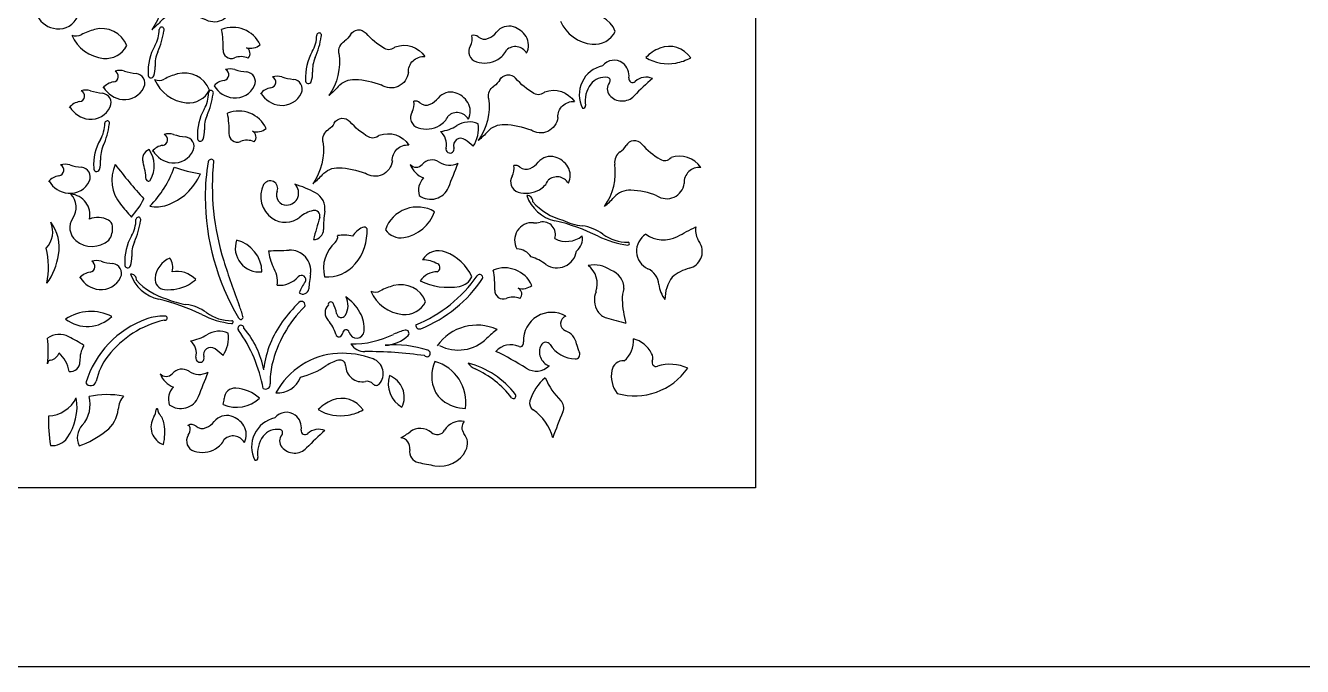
# Model space of a CAD drawing. Header units: millimetres. Extents: x 196 to 687, y 295 to 770.
# Drawn here: x 485 to 561.7, y 295.5 to 334 of the extents above; entities that cross this region are included whole.
import ezdxf

# ---------------------------------------------------------------- set-up
doc = ezdxf.new("R2010")
doc.units = ezdxf.units.MM

# ---------------------------------------------------------------- blocks, each defined once
blk = doc.blocks.new('A$C48BF6FA1')
for centre, radius, start, end in [((3.98, 3.367), 0.579, 29.39829, 139.19183), ((0.253, 6.585), 4.345, 300.12288, 319.19183), ((5.43, 4.184), 1.085, 209.39829, 236.96355), ((4.434, 2.652), 0.743, 351.68841, 56.96355), ((1.268, 1.498), 1.522, 70.21082, 146.40159), ((0.087, 1.434), 0.911, 356.60149, 95.48958), ((2.172, 3.278), 0.521, 221.82135, 300.12288), ((8.646, 2.036), 3.514, 171.68841, 215.40938), ((2.041, 1.514), 1.054, 187.34053, 303.87589), ((4.381, -3.72), 4.698, 92.15606, 111.89501), ((4.253, -0.311), 1.287, 41.80628, 92.15606), ((9.044, 3.974), 5.141, 221.80628, 230.62095)]:
    blk.add_arc(centre, radius, start, end)

msp = doc.modelspace()

# ---------------------------------------------------------------- linework, layer by layer
for points in [[(195.629, 295.453), (686.835, 295.453), (686.835, 695.454), (195.629, 695.454)], [(441.865, 387.708), (528.84, 387.708), (528.84, 306.184), (441.865, 306.184)]]:
    msp.add_lwpolyline(points, close=True)
for centre, radius, start, end in [((518.922, 333.018), 1.602, 21.11773, 105.79789), ((486.973, 335.24), 1.488, 210.06933, 264.25849), ((486.952, 335.027), 1.273, 264.25849, 335.7018), ((493.155, 333.712), 0.144, 329.7296, 179.25152), ((497.433, 332.04), 1.801, 24.58567, 112.21069), ((514.021, 332.953), 0.961, 73.52341, 141.08199), ((513.916, 332.599), 1.33, 31.47495, 73.52341), ((519.252, 335.138), 2.319, 203.32844, 264.36679), ((488.009, 334.016), 0.693, 248.66037, 297.05869), ((489.886, 334.289), 2.319, 203.32844, 264.36679), ((490.304, 329.523), 4.352, 105.79789, 117.05869), ((489.555, 332.169), 1.602, 21.11773, 105.79789), ((490.985, 333.741), 2.027, 330.20918, 359.25152), ((488.93, 334.188), 4.384, 335.61075, 352.82505), ((491.672, 332.732), 5.174, 357.38516, 10.85615), ((500.445, 333.391), 2.027, 330.20918, 359.25152), ((498.389, 333.838), 4.384, 335.61075, 352.82505), ((502.615, 333.363), 0.144, 329.7296, 179.25152), ((510.99, 333.156), 0.834, 328.77116, 14.32352), ((511.898, 332.947), 0.428, 49.50463, 103.40935), ((512.552, 333.713), 0.58, 229.50463, 294.25113), ((512.25, 334.383), 1.314, 294.25113, 321.08199), ((514.188, 332.766), 1.011, 332.30511, 31.47495), ((519.163, 334.226), 1.403, 264.36679, 333.29624), ((489.796, 333.377), 1.403, 264.36679, 333.29624), ((495.415, 331.205), 3.078, 150.20918, 183.33981), ((494.623, 331.606), 1.867, 155.61075, 183.24662), ((497.339, 332.473), 0.5, 177.38516, 291.5935), ((498.499, 333.494), 0.908, 253.956, 309.01484), ((498.069, 332.266), 0.398, 316.93287, 63.24789), ((504.875, 330.855), 3.078, 150.20918, 183.33981), ((512.257, 332.388), 0.647, 148.77116, 252.8114), ((512.704, 333.038), 1.297, 299.85641, 334.66788), ((514.404, 331.896), 0.789, 30.4748, 131.97187), ((523.953, 330.403), 2.355, 111.63889, 136.301), ((523.656, 331.151), 1.551, 33.68561, 111.63889), ((497.925, 330.994), 1.091, 66.49869, 111.5935), ((504.082, 331.257), 1.867, 155.61075, 183.24662), ((512.544, 333.316), 1.618, 252.8114, 299.85641), ((520.012, 329.802), 1.764, 101.87456, 207.49718), ((520.341, 330.998), 0.872, 53.15131, 142.53984), ((520.303, 330.947), 0.936, 351.10741, 53.15131), ((523.588, 334.253), 2.594, 238.94922, 280.3529), ((523.5, 334.736), 3.085, 280.3529, 297.9696), ((490.207, 330.901), 0.343, 278.48432, 65.68571), ((490.63, 330.324), 0.932, 72.45362, 107.54638), ((491.958, 334.525), 3.473, 252.45362, 264.38451), ((491.561, 330.492), 0.58, 335.7018, 84.38451), ((492.516, 330.992), 0.177, 169.0397, 341.74663), ((491.235, 331.414), 1.526, 341.74663, 3.24662), ((495.279, 326.856), 4.352, 105.79789, 117.05869), ((494.53, 329.502), 1.602, 21.11773, 105.79789), ((496.851, 330.995), 0.343, 278.48432, 65.68571), ((497.273, 330.419), 0.932, 72.45362, 107.54638), ((498.602, 334.62), 3.473, 252.45362, 264.38451), ((498.205, 330.586), 0.58, 335.7018, 84.38451), ((499.667, 330.551), 0.343, 278.48432, 65.68571), ((500.089, 329.975), 0.932, 72.45362, 107.54638), ((501.418, 334.175), 3.473, 252.45362, 264.38451), ((500.695, 331.065), 1.526, 341.74663, 3.24662), ((519.779, 329.789), 1.056, 80.34471, 142.94796), ((519.925, 330.645), 0.188, 319.65818, 80.34471), ((521.46, 330.766), 0.235, 171.10741, 312.58292), ((532.307, 319.49), 14.851, 130.54804, 136.41911), ((522.277, 329.877), 0.973, 67.32519, 132.58292), ((488.179, 329.72), 0.343, 278.48432, 65.68571), ((488.601, 329.144), 0.932, 72.45362, 107.54638), ((489.929, 333.344), 3.473, 252.45362, 264.38451), ((490.407, 329.563), 1.009, 98.48432, 140.95619), ((490.951, 330.991), 1.488, 210.06933, 264.25849), ((490.929, 330.777), 1.273, 264.25849, 335.7018), ((492.984, 331.349), 0.693, 248.66037, 297.05869), ((494.861, 331.622), 2.319, 203.32844, 264.36679), ((494.771, 330.71), 1.403, 264.36679, 333.29624), ((496.117, 329.907), 0.144, 329.7296, 179.25152), ((497.051, 329.658), 1.009, 98.48432, 137.47333), ((497.595, 331.085), 1.488, 210.06933, 264.25849), ((497.573, 330.872), 1.273, 264.25849, 335.7018), ((499.867, 329.214), 1.009, 98.48432, 140.95619), ((501.021, 330.142), 0.58, 335.7018, 84.38451), ((501.976, 330.642), 0.177, 169.0397, 341.74663), ((520.247, 329.436), 1.642, 142.94796, 189.84399), ((520.512, 330.147), 0.582, 139.65818, 220.34182), ((488.378, 328.383), 1.009, 98.48432, 140.95619), ((489.533, 329.311), 0.58, 335.7018, 84.38451), ((493.946, 329.935), 2.027, 330.20918, 359.25152), ((491.891, 330.382), 4.384, 335.61075, 352.82505), ((500.411, 330.641), 1.488, 210.06933, 264.25849), ((500.389, 330.427), 1.273, 264.25849, 335.7018), ((507.492, 329.195), 0.834, 328.77116, 14.32352), ((508.399, 328.985), 0.428, 49.50463, 103.40935), ((509.053, 329.751), 0.58, 229.50463, 294.25113), ((508.751, 330.421), 1.314, 294.25113, 321.08199), ((510.522, 328.991), 0.961, 73.52341, 141.08199), ((510.417, 328.638), 1.33, 31.47495, 73.52341), ((510.69, 328.804), 1.011, 332.30511, 31.47495), ((520.827, 330.415), 0.996, 220.34182, 316.41911), ((488.922, 329.81), 1.488, 210.06933, 264.25849), ((488.901, 329.596), 1.273, 264.25849, 335.7018), ((498.376, 327.399), 3.078, 150.20918, 183.33981), ((497.584, 327.801), 1.867, 155.61075, 183.24662), ((497.793, 327.016), 1.801, 24.58567, 112.21069), ((492.031, 327.709), 5.174, 357.38516, 10.85615), ((508.758, 328.427), 0.647, 148.77116, 252.8114), ((509.205, 329.076), 1.297, 299.85641, 334.66788), ((510.905, 327.935), 0.789, 30.4748, 131.97187), ((518.484, 329.13), 0.147, 255.51768, 9.84399), ((487.709, 328.108), 2.027, 330.20918, 359.25152), ((485.653, 328.555), 4.384, 335.61075, 352.82505), ((489.879, 328.08), 0.144, 329.7296, 179.25152), ((494.196, 327.609), 1.526, 341.74663, 3.24662), ((498.858, 328.471), 0.908, 253.956, 309.01484), ((509.045, 329.354), 1.618, 252.8114, 299.85641), ((509.612, 329.953), 2.383, 277.39262, 302.53684), ((511.63, 326.79), 1.37, 66.18499, 122.53684), ((510.211, 327.788), 1.989, 326.80546, 7.37434), ((492.139, 325.572), 3.078, 150.20918, 183.33981), ((493.168, 327.095), 0.343, 278.48432, 65.68571), ((493.591, 326.519), 0.932, 72.45362, 107.54638), ((494.919, 330.719), 3.473, 252.45362, 264.38451), ((494.522, 326.686), 0.58, 335.7018, 84.38451), ((495.478, 327.186), 0.177, 169.0397, 341.74663), ((497.698, 327.45), 0.5, 177.38516, 291.5935), ((498.284, 325.971), 1.091, 66.49869, 111.5935), ((498.428, 327.243), 0.398, 316.93287, 63.24789), ((509.21, 326.809), 1.055, 348.13713, 47.81593), ((511.13, 326.746), 0.431, 53.43941, 197.58193), ((506.572, 320.6), 8.082, 48.98799, 53.43941), ((521.569, 326.456), 0.579, 40.80817, 150.60171), ((491.346, 325.974), 1.867, 155.61075, 183.24662), ((492.631, 325.923), 0.624, 111.6325, 196.54855), ((491.004, 325.528), 1.703, 329.95212, 34.94094), ((493.368, 325.758), 1.009, 98.48432, 140.95619), ((493.912, 327.185), 1.488, 210.06933, 264.25849), ((493.89, 326.971), 1.273, 264.25849, 335.7018), ((510.484, 326.541), 0.247, 168.13713, 17.58193), ((521.116, 325.741), 0.743, 123.03645, 188.31159), ((520.119, 327.273), 1.085, 303.03645, 330.60171), ((525.297, 329.675), 4.345, 220.80817, 239.87712), ((486.931, 325.268), 0.343, 278.48432, 65.68571), ((487.353, 324.692), 0.932, 72.45362, 107.54638), ((488.681, 328.892), 3.473, 252.45362, 264.38451), ((488.285, 324.859), 0.58, 335.7018, 84.38451), ((489.24, 325.359), 0.177, 169.0397, 341.74663), ((487.959, 325.781), 1.526, 341.74663, 3.24662), ((492.435, 324.669), 2.277, 155.73502, 219.46924), ((515.969, 345.26), 32.283, 217.50579, 222.28535), ((487.339, 324.351), 4.896, 4.18971, 16.54855), ((488.133, 327.416), 6.098, 314.95114, 341.07478), ((497.275, 335.456), 10.57, 251.38544, 260.22824), ((507.578, 323.7), 11.81, 169.91539, 180.27672), ((496.131, 325.736), 0.183, 38.01106, 169.91539), ((511.17, 324.304), 14.975, 174.07804, 197.43071), ((509.373, 326.088), 1.373, 200.58111, 249.47605), ((508.447, 325.909), 0.47, 220.10786, 319.89214), ((509.398, 325.108), 0.773, 56.6858, 139.89214), ((510.448, 326.706), 1.14, 236.6858, 296.96085), ((456.012, 346.374), 58.716, 337.84544, 339.37444), ((513.501, 325.335), 0.834, 328.77116, 14.32352), ((514.409, 325.126), 0.428, 49.50463, 103.40935), ((515.063, 325.892), 0.58, 229.50463, 294.25113), ((514.761, 326.562), 1.314, 294.25113, 321.08199), ((516.531, 325.132), 0.961, 73.52341, 141.08199), ((516.427, 324.778), 1.33, 31.47495, 73.52341), ((516.699, 324.945), 1.011, 332.30511, 31.47495), ((516.903, 325.125), 3.514, 324.59062, 8.31159), ((523.378, 326.367), 0.521, 239.87712, 318.17865), ((524.282, 324.587), 1.522, 33.59841, 109.78918), ((525.463, 324.523), 0.911, 84.51042, 183.39851), ((487.13, 323.93), 1.009, 98.48432, 140.95619), ((487.653, 325.144), 1.273, 264.25849, 335.7018), ((492.357, 324.745), 0.14, 195.19979, 329.95212), ((492.326, 326.407), 3.439, 289.27567, 336.55551), ((499.675, 324.17), 0.453, 337.92909, 150.30288), ((509.637, 324.064), 1.05, 135.29752, 197.68511), ((514.768, 324.567), 0.647, 148.77116, 252.8114), ((515.215, 325.217), 1.297, 299.85641, 334.66788), ((516.915, 324.075), 0.789, 30.4748, 131.97187), ((487.674, 325.358), 1.488, 210.06933, 264.25849), ((500.692, 323.678), 1.582, 153.05303, 235.35639), ((500.657, 323.772), 0.607, 157.92909, 271.68013), ((500.654, 323.895), 0.73, 271.68013, 45.78023), ((499.213, 317.978), 6.728, 61.7948, 73.15949), ((501.883, 322.956), 1.08, 351.38113, 61.7948), ((509.328, 324.665), 1.151, 233.10213, 337.84544), ((515.055, 325.495), 1.618, 252.8114, 299.85641), ((521.297, 322.778), 1.287, 87.84394, 138.19372), ((521.169, 319.37), 4.698, 68.10499, 87.84394), ((523.508, 324.604), 1.054, 236.12411, 352.65947), ((487.589, 322.584), 1.249, 348.28836, 84.94859), ((486.866, 323.033), 1.152, 325.25764, 43.68554), ((512.653, 341.317), 28.468, 219.46924, 221.51169), ((487.269, 326.051), 5.432, 318.47279, 332.45675), ((492.846, 324.92), 1.863, 257.45056, 289.27567), ((510.123, 323.713), 14.355, 180.27672, 210.65712), ((515.116, 323.405), 0.338, 353.03444, 94.40396), ((517.313, 324.52), 2.355, 199.29221, 257.12427), ((518.308, 325.989), 3.88, 222.57848, 254.27176), ((516.506, 327.063), 5.141, 309.37905, 318.19372), ((488.635, 321.806), 1.001, 145.25764, 230.20125), ((489.306, 321.053), 1.37, 62.02366, 111.11585), ((491.753, 322.294), 0.144, 329.7296, 179.25152), ((500.583, 323.519), 1.389, 235.35639, 309.41075), ((502.723, 320.915), 1.981, 103.67359, 129.41075), ((502.332, 322.519), 0.331, 343.11043, 103.67359), ((534.155, 312.857), 32.926, 163.11043, 165.50079), ((509.194, 321.848), 6.315, 171.38113, 181.30709), ((508.52, 321.01), 2.041, 59.46351, 160.5783), ((507.32, 323.556), 2.372, 279.27401, 340.58482), ((485.157, 321.571), 1.448, 316.57861, 22.99346), ((484.457, 320.617), 2.538, 350.22245, 36.79498), ((489.724, 321.841), 0.478, 7.04696, 62.02366), ((489.055, 321.758), 1.152, 322.6763, 7.04696), ((489.583, 322.322), 2.027, 330.20918, 359.25152), ((487.528, 322.769), 4.384, 335.61075, 352.82505), ((502.291, 321.69), 0.59, 268.63581, 1.30709), ((505.9, 320.456), 1.531, 116.42701, 146.45161), ((502.442, 321.588), 3.057, 320.17285, 2.92294), ((505.312, 321.638), 0.211, 30.20578, 116.42701), ((507.522, 322.323), 1.123, 214.42857, 279.27401), ((515.412, 321.064), 1.047, 85.44617, 210.09102), ((515.588, 323.502), 1.397, 266.18952, 282.59915), ((516.059, 321.396), 0.761, 341.23601, 102.59915), ((514.168, 310.76), 11.76, 63.68771, 77.12427), ((518.981, 326.051), 4.17, 245.57649, 262.37398), ((518.064, 319.204), 2.739, 54.06265, 82.37398), ((493.538, 381.468), 67.519, 296.95677, 298.02034), ((526.333, 321.659), 1.095, 169.22709, 210.00199), ((488.97, 322.207), 1.523, 230.20125, 311.11449), ((494.013, 319.786), 3.078, 150.20918, 183.33981), ((493.221, 320.188), 1.867, 155.61075, 183.24662), ((499.021, 320.592), 1.444, 161.27682, 276.21407), ((497.194, 319.125), 1.984, 0.90022, 76.59066), ((504.983, 319.353), 2.105, 131.53934, 193.63303), ((503.301, 321.252), 0.431, 311.53934, 10.37389), ((504.102, 318.972), 2.388, 77.3849, 99.09381), ((517.478, 322.528), 1.544, 243.13217, 308.13772), ((517.495, 321.152), 0.951, 308.37759, 9.76823), ((521.853, 326.302), 5.579, 243.68771, 262.94526), ((521.159, 323.474), 2.535, 234.06265, 270.44087), ((521.179, 320.852), 0.0871, 262.94526, 90.44087), ((522.871, 320.411), 1.181, 121.90225, 244.78829), ((523.304, 322.938), 1.855, 235.24177, 296.95677), ((524.634, 320.362), 1.011, 283.1581, 29.19759), ((522.79, 319.613), 2.996, 24.48149, 30.00199), ((481.275, 319.412), 5.069, 349.27294, 13.27573), ((482.732, 320.914), 4.29, 325.23946, 350.22245), ((489.833, 319.996), 1.526, 341.74663, 3.24662), ((499.424, 350.784), 30.357, 270.27716, 272.62038), ((502.682, 320.804), 3.134, 186.90238, 205.50667), ((500.868, 319.215), 1.245, 351.48045, 92.62038), ((509.801, 319.299), 1.128, 68.44343, 149.02711), ((509.127, 317.594), 2.962, 25.43191, 68.44343), ((514.45, 319.453), 1.088, 33.97345, 87.03293), ((514.54, 317.41), 2.773, 52.11093, 72.94894), ((516.907, 320.586), 1.191, 236.06365, 351.34448), ((488.805, 319.482), 0.343, 278.48432, 65.68571), ((489.228, 318.906), 0.932, 72.45362, 107.54638), ((490.556, 323.106), 3.473, 252.45362, 264.38451), ((490.159, 319.073), 0.58, 335.7018, 84.38451), ((491.114, 319.573), 0.177, 169.0397, 341.74663), ((494.214, 318.634), 1.464, 112.5705, 174.51307), ((492.81, 319.431), 1.008, 344.6039, 33.35898), ((540.383, 333.476), 45.594, 197.43071, 200.99253), ((498.065, 318.389), 2.081, 15.24048, 30.77804), ((503.121, 321.022), 2.173, 265.14757, 320.17285), ((508.783, 317.886), 1.994, 61.13328, 88.56659), ((509.621, 319.406), 0.259, 290.53905, 61.13328), ((513.762, 317.596), 1.801, 24.58567, 112.21069), ((508, 318.289), 5.174, 357.38516, 10.85615), ((519.127, 317.772), 1.801, 55.19908, 101.00161), ((517.934, 318.428), 1.399, 340.73633, 52.62203), ((519.766, 318.149), 1.169, 0.04692, 70.56036), ((521.869, 318.282), 1.172, 5.9907, 64.78829), ((525.604, 316.697), 2.78, 105.42565, 129.47684), ((489.005, 318.145), 1.009, 98.48432, 140.95619), ((489.549, 319.572), 1.488, 210.06933, 264.25849), ((489.527, 319.359), 1.273, 264.25849, 335.7018), ((491.301, 318.689), 0.338, 353.03444, 94.40396), ((493.499, 319.804), 2.355, 199.29221, 257.12427), ((494.494, 321.273), 3.88, 222.57848, 254.27176), ((493.375, 318.714), 0.621, 174.51307, 264.91406), ((494.055, 317.605), 1.582, 43.84292, 99.94443), ((493.924, 319.985), 1.807, 297.68381, 314.76936), ((498.889, 318.614), 1.227, 347.85887, 15.24048), ((500.23, 319.86), 1.511, 264.62709, 318.44799), ((501.555, 318.687), 0.258, 326.47019, 138.44799), ((505.072, 316.356), 3.962, 146.47019, 157.04739), ((518.996, 316.5), 17.085, 171.48045, 174.50326), ((505.303, 323.669), 8.305, 292.10727, 325.15656), ((509.748, 317.863), 1.301, 91.58404, 144.51351), ((510.372, 322.042), 3.815, 243.80596, 280.12409), ((505.675, 323.274), 8.132, 292.06989, 326.28852), ((510.859, 319.314), 1.044, 280.12409, 334.58366), ((512.268, 318.82), 0.181, 340.88431, 145.15656), ((525.633, 317.512), 2.236, 143.47765, 180.39302), ((493.552, 320.695), 2.61, 264.91406, 297.68381), ((501.644, 318.169), 0.347, 230.69587, 354.50326), ((505.978, 318.634), 0.693, 248.66037, 297.05869), ((507.855, 318.907), 2.319, 203.32844, 264.36679), ((508.273, 314.141), 4.352, 105.79789, 117.05869), ((507.524, 316.787), 1.602, 21.11773, 105.79789), ((513.668, 318.03), 0.5, 177.38516, 291.5935), ((514.828, 319.051), 0.908, 253.956, 309.01484), ((514.398, 317.823), 0.398, 316.93287, 63.24789), ((520.428, 317.473), 1.272, 157.19432, 213.11167), ((522.318, 317.597), 1.49, 158.248, 184.88701), ((524.816, 318.592), 1.792, 185.9907, 217.65155), ((490.353, 306.044), 11.76, 63.68771, 77.12427), ((495.166, 321.335), 4.17, 245.57649, 262.37398), ((494.249, 314.488), 2.739, 54.06265, 82.37398), ((490.4, 314.297), 7.942, 15.91163, 20.99253), ((506.814, 311.925), 7.222, 134.54912, 166.81691), ((508.059, 310.599), 9.46, 134.69988, 144.04103), ((501.556, 317.17), 0.215, 332.68875, 134.69988), ((503.636, 316.695), 0.663, 134.78973, 223.00462), ((503.319, 317.199), 0.153, 28.09449, 192.98013), ((501.634, 316.3), 2.063, 9.79004, 28.09449), ((503.281, 317.132), 1.075, 326.85391, 29.50594), ((502.371, 315.131), 3.132, 30.50915, 53.87953), ((507.765, 317.995), 1.403, 264.36679, 333.29624), ((514.253, 316.551), 1.091, 66.49869, 111.5935), ((526.459, 317.641), 5.628, 181.74074, 196.19827), ((488.909, 313.941), 2.833, 63.78949, 122.76837), ((488.677, 317.985), 2.111, 231.92362, 314.63423), ((494.229, 310.784), 5.886, 109.6226, 163.15233), ((494.7, 310.354), 6.071, 103.36002, 141.82653), ((493.233, 313.579), 2.918, 88.39831, 109.6226), ((493.357, 316.375), 0.129, 242.29158, 109.52947), ((498.039, 321.586), 5.579, 243.68771, 262.94526), ((497.344, 318.758), 2.535, 234.06265, 270.44087), ((497.364, 316.136), 0.0871, 262.94526, 90.44087), ((497.905, 316.436), 0.138, 198.26177, 15.91163), ((501.715, 314.902), 1.965, 14.94577, 43.00462), ((503.945, 316.698), 0.282, 189.79004, 326.85391), ((503.463, 315.775), 1.864, 354.19291, 30.50915), ((516.589, 315.031), 1.693, 59.5754, 182.43847), ((517.594, 316.053), 0.463, 108.61978, 248.64961), ((520.147, 317.29), 0.937, 213.11167, 253.20345), ((526.377, 337.929), 22.496, 253.20345, 256.31531), ((496.603, 314.22), 1.37, 66.18499, 122.53684), ((495.184, 315.219), 1.989, 326.80546, 7.37434), ((497.915, 315.764), 0.184, 359.83987, 215.61637), ((490.663, 310.569), 8.738, 10.4022, 35.61637), ((494.194, 312.378), 5.168, 10.01779, 40.92952), ((505.391, 312.535), 6.164, 144.04103, 172.21382), ((503.814, 315.463), 0.208, 194.94577, 359.90234), ((504.229, 315.462), 0.208, 14.94582, 179.90234), ((504.867, 315.632), 0.453, 194.94582, 354.19291), ((508.477, 312.59), 3.135, 102.57285, 116.16047), ((507.835, 315.47), 0.184, 314.3606, 102.57285), ((508.648, 315.943), 0.221, 171.87252, 292.06989), ((512.099, 313.05), 2.905, 65.1131, 145.08953), ((515.936, 311.914), 4.59, 124.72263, 134.83229), ((517.037, 314.626), 1.069, 10.14512, 68.64961), ((487.006, 314.187), 1.213, 62.41484, 126.00512), ((480.244, 314.404), 6.097, 352.80275, 7.19725), ((481.3, 303.265), 13.536, 57.96345, 62.41484), ((490.01, 313.843), 1.773, 149.62811, 182.64237), ((494.585, 317.384), 2.383, 277.39262, 302.53684), ((494.183, 314.24), 1.055, 348.13713, 47.81593), ((504.638, 320.405), 5.573, 268.75106, 296.16047), ((505.371, 315.384), 1.015, 212.75874, 270.06837), ((506.474, 316.893), 2.153, 273.09631, 313.77996), ((507.145, 308.326), 6.442, 71.8172, 94.94413), ((510.973, 316.905), 2.449, 242.45579, 314.83229), ((514.128, 313.596), 1.184, 65.00921, 138.57274), ((514.701, 314.825), 0.172, 245.00921, 334.92017), ((514.455, 314.94), 0.444, 334.92017, 2.43847), ((516.757, 314.348), 0.899, 153.23996, 248.74532), ((516.237, 314.61), 0.316, 35.54876, 153.23996), ((518.05, 315.75), 1.827, 211.58421, 268.63795), ((519.873, 315.134), 1.812, 190.14512, 206.75901), ((520.004, 314.983), 1.505, 308.8706, 5.8491), ((521.071, 313.477), 1.714, 27.14901, 75.48633), ((486.384, 314.475), 0.628, 278.86378, 343.69959), ((485.567, 312.815), 2.053, 10.22954, 46.2529), ((492.82, 311.832), 3.679, 141.82653, 168.09581), ((495.457, 313.972), 0.247, 168.13713, 17.58193), ((496.102, 314.177), 0.431, 53.43941, 197.58193), ((491.545, 308.031), 8.082, 48.98799, 53.43941), ((503.998, 309.745), 4.521, 93.45304, 151.63136), ((504.032, 309.17), 5.097, 68.99362, 93.45304), ((505.403, 288.692), 25.676, 82.06334, 90.06837), ((505.52, 313.045), 0.947, 318.41278, 68.99362), ((509.093, 314.257), 0.198, 222.89233, 71.8172), ((505.105, 297.608), 18.641, 57.70623, 64.12265), ((518.013, 314.196), 0.271, 268.63795, 26.75901), ((522.053, 313.98), 0.612, 342.38771, 27.14901), ((486.515, 313.635), 0.222, 98.86378, 178.70731), ((487.677, 313.735), 0.562, 260.86884, 2.64237), ((494.371, 312.538), 0.773, 56.6858, 139.89214), ((495.421, 314.137), 1.14, 236.6858, 296.96085), ((440.985, 333.804), 58.716, 337.84544, 339.37444), ((503.786, 312.634), 4.112, 166.81691, 182.91648), ((500.335, 317.478), 4.796, 283.98734, 304.42533), ((504.318, 311.667), 2.249, 103.73653, 124.42533), ((503.865, 313.516), 0.345, 0.93035, 103.73653), ((505.196, 313.538), 0.986, 180.93035, 281.57716), ((511.452, 312.894), 2.073, 154.84518, 206.38818), ((508.871, 311.301), 2.572, 352.04021, 74.115), ((512.376, 314.189), 0.949, 213.01758, 245.83634), ((510.24, 308.578), 5.266, 37.59444, 75.25945), ((509.632, 308.074), 5.753, 37.77057, 65.83634), ((515.656, 314.302), 1.108, 237.70623, 314.39015), ((521.989, 312.916), 1.814, 169.97975, 215.85825), ((520.896, 313.11), 0.704, 85.71473, 169.97975), ((521.583, 315.58), 3.875, 254.05559, 325.22164), ((522.871, 313.72), 0.247, 162.38771, 287.66936), ((523.707, 311.095), 2.509, 65.03346, 107.66936), ((488.888, 312.661), 0.339, 210.30831, 348.09581), ((493.419, 313.34), 0.47, 220.10786, 319.89214), ((494.345, 313.519), 1.373, 200.58111, 249.47605), ((499.386, 312.41), 0.294, 243.96452, 2.91648), ((500.126, 313.359), 1.469, 265.84939, 338.65031), ((505.492, 312.091), 0.491, 41.58722, 101.57716), ((506.044, 312.581), 0.246, 221.58722, 318.41278), ((508.41, 312.449), 1.643, 163.23513, 240.20524), ((506.348, 311.628), 1.384, 334.11372, 69.32665), ((518.118, 310.527), 2.969, 130.16337, 162.71183), ((520.229, 314.504), 4.373, 202.99525, 225.05068), ((486.235, 312.502), 2.008, 273.49145, 332.96483), ((484.778, 311.065), 3.288, 325.18864, 9.17808), ((487.04, 311.179), 1.816, 317.48015, 15.70911), ((489.899, 306.188), 5.594, 80.05894, 101.44726), ((491.945, 310.787), 1.414, 139.87004, 175.13068), ((494.61, 311.495), 1.05, 135.29752, 197.68511), ((494.301, 312.096), 1.151, 233.10213, 337.84544), ((497.657, 313.014), 1.992, 246.14918, 313.78157), ((497.557, 311.519), 0.651, 85.46095, 177.86036), ((497.411, 309.677), 2.499, 49.46503, 85.46095), ((510.958, 312.649), 1.523, 206.38818, 232.0152), ((514.292, 311.699), 0.152, 221.96087, 37.59444), ((488.682, 311.065), 1.861, 307.9356, 355.13068), ((492.03, 310.868), 0.785, 327.13972, 0.60293), ((492.868, 310.877), 0.0531, 359.39707, 180.60293), ((493.289, 310.872), 0.367, 179.39707, 220.23705), ((495.397, 311.6), 1.51, 344.36093, 357.86036), ((504.265, 309.254), 2.355, 111.63889, 136.301), ((503.901, 313.104), 2.594, 238.94922, 280.3529), ((503.969, 310.002), 1.551, 33.68561, 111.63889), ((503.813, 313.587), 3.085, 280.3529, 297.9696), ((511.489, 313.328), 2.384, 232.0152, 268.31087), ((515.747, 311.265), 0.486, 162.71183, 236.20407), ((513.895, 308.497), 2.845, 13.98152, 56.20407), ((516.714, 310.983), 0.602, 337.05265, 45.05068), ((495.008, 310.14), 8.658, 177.63483, 189.41511), ((493.627, 309.836), 1.116, 147.13972, 250.76175), ((492.017, 309.796), 1.298, 9.35681, 40.23705), ((495.291, 310.996), 1.314, 294.25113, 321.08199), ((497.062, 309.566), 0.961, 73.52341, 141.08199), ((496.957, 309.212), 1.33, 31.47495, 73.52341), ((500.324, 308.653), 1.764, 101.87456, 207.49718), ((500.654, 309.848), 0.872, 53.15131, 142.53984), ((500.616, 309.798), 0.936, 351.10741, 53.15131), ((511.103, 309.096), 1.093, 77.55901, 150.14926), ((511.738, 309.794), 0.544, 137.19349, 219.7073), ((546.144, 298.522), 31.357, 157.05265, 160.12268), ((489.218, 309.182), 1.139, 137.48015, 205.19764), ((486.211, 314.235), 5.88, 289.63767, 307.9356), ((490.173, 309.493), 3.167, 347.03159, 9.35681), ((495.298, 309.001), 0.647, 148.77116, 252.8114), ((494.939, 309.56), 0.428, 49.50463, 120.34621), ((494.72, 309.783), 0.145, 1.16354, 88.89333), ((494.031, 309.769), 0.834, 328.77116, 1.16354), ((495.593, 310.326), 0.58, 229.50463, 294.25113), ((497.445, 308.509), 0.789, 30.4748, 131.97187), ((497.23, 309.379), 1.011, 332.30511, 31.47495), ((500.559, 308.287), 1.642, 142.94796, 189.84399), ((500.092, 308.64), 1.056, 80.34471, 142.94796), ((500.824, 308.997), 0.582, 139.65818, 220.34182), ((500.237, 309.496), 0.188, 319.65818, 80.34471), ((501.772, 309.617), 0.235, 171.10741, 312.58292), ((512.62, 298.34), 14.851, 130.54804, 136.41911), ((502.59, 308.727), 0.973, 67.32519, 132.58292), ((505.993, 312.28), 3.441, 296.28102, 307.32267), ((508.696, 308.735), 1.017, 49.20937, 127.32267), ((509.701, 309.901), 0.523, 229.20937, 330.14926), ((510.605, 308.853), 0.929, 333.46956, 39.7073), ((486.579, 309.812), 1.094, 264.12172, 325.18864), ((495.585, 309.929), 1.618, 252.8114, 299.85641), ((495.745, 309.651), 1.297, 299.85641, 334.66788), ((501.14, 309.265), 0.996, 220.34182, 316.41911), ((507.457, 308.585), 0.612, 349.87249, 84.41627), ((498.797, 307.981), 0.147, 255.51768, 9.84399), ((508.721, 308.359), 0.671, 169.87249, 258.21935), ((509.885, 309.212), 1.733, 259.61481, 333.46956), ((517.037, 348.233), 41.403, 258.21935, 259.61481)]:
    msp.add_arc(centre, radius, start, end)

# ---------------------------------------------------------------- block references
at = {"xscale": -1}
for p in [(498.35, 333.702), (508.977, 329.745), (517.962, 327.042), (508.011, 324.436)]:
    msp.add_blockref('A$C48BF6FA1', p, dxfattribs=at)

doc.saveas('drawing.dxf')
